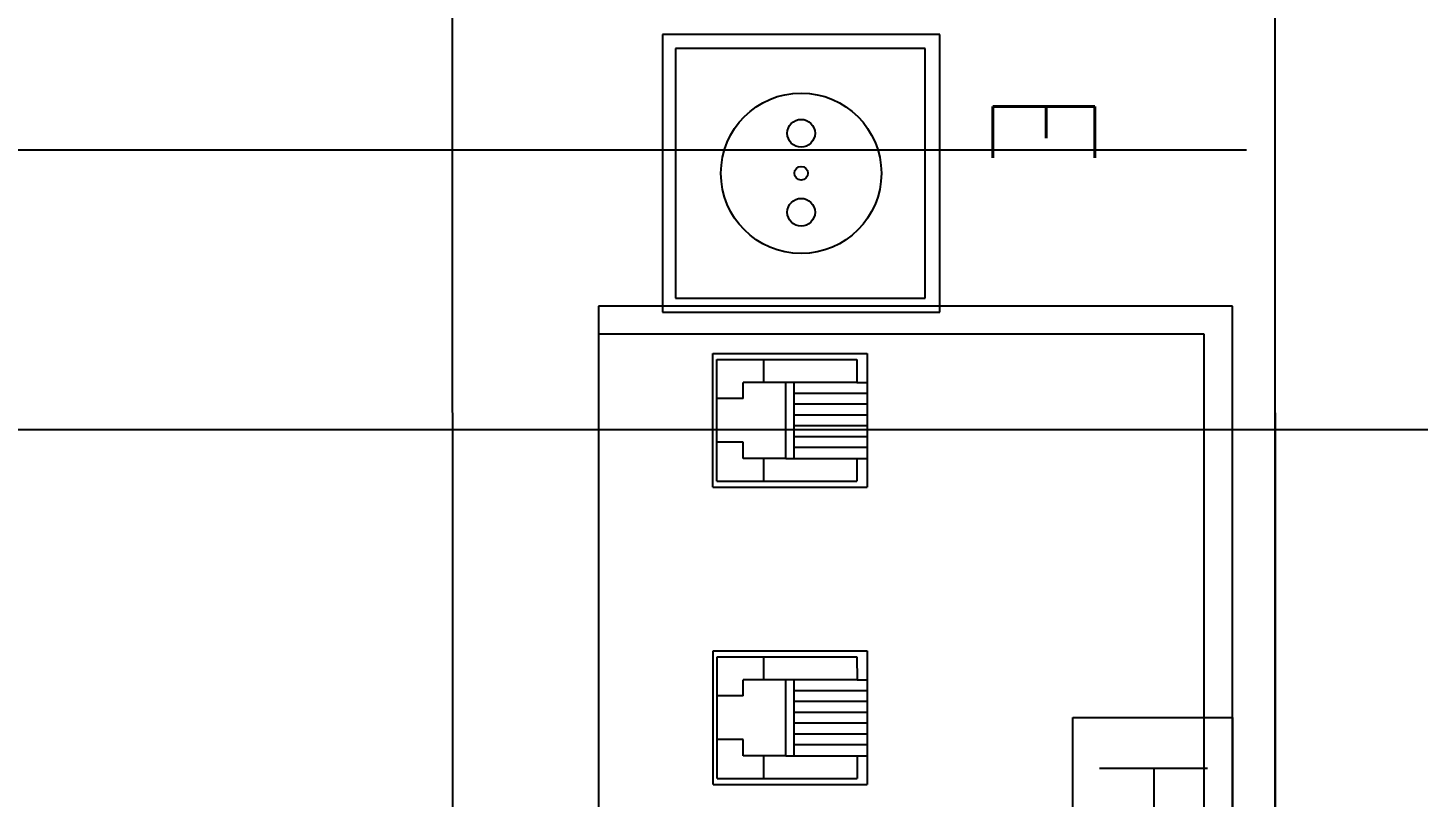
# Model space of a CAD drawing. Header units: inches. Extents: x 567429 to 582707, y 126347 to 133675.
# Drawn here: x 578982 to 579080.7, y 129253.8 to 129308.5 of the extents above; entities that cross this region are included whole.
import ezdxf

# ---------------------------------------------------------------- set-up
doc = ezdxf.new("R2010")
doc.units = ezdxf.units.IN
doc.header["$MEASUREMENT"] = 0
for name, color, linetype in [('BORD', 3, 'Continuous'), ('FIRE WIRE', 4, 'Continuous'), ('mobl', 11, 'Continuous'), ('wall kanaf', 4, 'Continuous')]:
    doc.layers.add(name, color=color, linetype=linetype)
doc.styles.add('ROMANS', font='romans.shx')
doc.linetypes.add('ZIGZAG', pattern='A,0.0001,-0.2,[131,ltypeshp.shx,S=0.2,R=0,X=-0.2,Y=0],-0.4,[131,ltypeshp.shx,S=0.2,R=180,X=0.2,Y=0],-0.2', length=0.8001)

# ---------------------------------------------------------------- blocks, each defined once
blk = doc.blocks.new('BOARD2')
at = {"layer": 'BORD', "color": 4}
for p, q in [((-163.07, 0), (163.07, 0)), ((163.07, -61.63), (-163.07, -61.63))]:
    blk.add_line(p, q, dxfattribs=at)
at = {"layer": 'BORD'}
for p, q in [((50.1, -15.16), (50.1, -3.2)), ((50.1, -3.2), (127.25, -3.2)), ((53.93, -5.07), (53.93, -13.15)), ((127.25, -15.16), (50.1, -15.16)), ((-1.07, -25.11), (-1.07, -45.9)), ((19.72, -25.11), (-1.07, -25.11)), ((19.72, -45.9), (19.72, -25.11)), ((-0.03, -26.22), (-0.03, -44.93)), ((18.68, -26.22), (-0.03, -26.22)), ((18.68, -44.93), (18.68, -26.22)), ((22.82, -30.56), (32.85, -30.56)), ((22.82, -42.12), (22.82, -30.56)), ((24.99, -31.33), (24.99, -30.56)), ((30.7, -31.33), (30.7, -30.56)), ((32.85, -42.12), (32.85, -30.56)), ((45.1, -30.56), (55.13, -30.56)), ((45.1, -42.12), (45.1, -30.56)), ((47.27, -31.33), (47.27, -30.56)), ((52.98, -31.33), (52.98, -30.56)), ((55.13, -42.12), (55.13, -30.56)), ((23.28, -41.82), (23.28, -31.33)), ((23.28, -31.33), (24.99, -31.33)), ((24.99, -31.33), (24.99, -39.86)), ((30.7, -31.33), (32.39, -31.33)), ((30.7, -36.67), (30.7, -31.33)), ((32.39, -41.82), (32.39, -31.33)), ((45.56, -41.82), (45.56, -31.33)), ((45.56, -31.33), (47.27, -31.33)), ((47.27, -31.33), (47.27, -39.86)), ((52.98, -31.33), (54.67, -31.33)), ((52.98, -36.67), (52.98, -31.33)), ((54.67, -41.82), (54.67, -31.33)), ((24.99, -36.06), (30.7, -36.06)), ((47.27, -36.06), (52.98, -36.06)), ((30.7, -36.67), (24.99, -36.67)), ((30.7, -36.67), (30.7, -39.86)), ((52.98, -36.67), (47.27, -36.67)), ((52.98, -36.67), (52.98, -39.86)), ((24.99, -38.32), (23.28, -38.32)), ((32.39, -38.32), (30.7, -38.32)), ((47.27, -38.32), (45.56, -38.32)), ((54.67, -38.32), (52.98, -38.32)), ((26.2, -39.86), (24.99, -39.86)), ((26.2, -39.86), (26.2, -41.82)), ((30.7, -39.86), (29.47, -39.86)), ((29.47, -39.86), (29.47, -41.82)), ((48.48, -39.86), (47.27, -39.86)), ((48.48, -39.86), (48.48, -41.82)), ((52.98, -39.86), (51.75, -39.86)), ((32.85, -42.12), (22.82, -42.12)), ((32.39, -41.82), (23.28, -41.82)), ((55.13, -42.12), (45.1, -42.12)), ((54.67, -41.82), (45.56, -41.82)), ((-0.03, -44.93), (18.68, -44.93)), ((-1.07, -45.9), (19.72, -45.9))]:
    blk.add_line(p, q, dxfattribs=at)
at = {"layer": 'BORD', "color": 3}
blk.add_line((53.93, -9.08), (122.17, -9.08), dxfattribs=at)
at = {"layer": 'BORD', "color": 30}
for p, q in [((25.8, -36.06), (25.8, -30.56)), ((26.61, -36.06), (26.61, -30.56)), ((27.42, -36.06), (27.42, -30.56)), ((28.23, -36.06), (28.23, -30.56)), ((29.04, -36.06), (29.04, -30.56)), ((29.85, -36.06), (29.85, -30.56)), ((48.08, -36.06), (48.08, -30.56)), ((48.89, -36.06), (48.89, -30.56)), ((49.7, -36.06), (49.7, -30.56)), ((50.51, -36.06), (50.51, -30.56)), ((51.32, -36.06), (51.32, -30.56)), ((52.13, -36.06), (52.13, -30.56))]:
    blk.add_line(p, q, dxfattribs=at)
at = {"layer": 'BORD', "ltscale": 200}
blk.add_line((51.75, -39.86), (51.75, -41.82), dxfattribs=at)
at = {"layer": 'BORD', "color": 30}
for radius in [6.01, 0.509]:
    blk.add_circle((9.32, -35.51), radius, dxfattribs=at)
at = {"layer": 'BORD', "color": 2}
for centre in [(6.32, -35.51), (12.24, -35.51)]:
    blk.add_circle(centre, 1.04, dxfattribs=at)
at = {"layer": 'BORD', "color": 2, "style": 'ROMANS', "width": 0.9}
blk.add_text('E', height=7.66, dxfattribs=at).set_placement((3.15, -21.15))

msp = doc.modelspace()

# ---------------------------------------------------------------- linework, layer by layer
at = {"layer": 'FIRE WIRE'}
msp.add_line((579397.381, 129279.912), (578909.386, 129279.912), dxfattribs=at)
at = {"layer": 'mobl', "color": 15, "linetype": 'ZIGZAG', "ltscale": 20}
msp.add_line((578808.986, 129299.789), (579068.486, 129299.789), dxfattribs=at)
at = {"layer": 'mobl', "color": 15}
for p, q in [((579067.486, 129288.703), (579022.486, 129288.703)), ((579022.486, 129288.703), (579022.486, 129243.703)), ((579067.486, 129243.703), (579067.486, 129288.703)), ((579065.486, 129286.703), (579022.486, 129286.703)), ((579065.486, 129245.703), (579065.486, 129286.703))]:
    msp.add_line(p, q, dxfattribs=at)
at = {"layer": 'wall kanaf', "color": 15, "lineweight": 20, "ltscale": 0.1}
msp.add_line((579070.486, 129535.289), (579070.486, 129082.789), dxfattribs=at)

# ---------------------------------------------------------------- block references
at = {"layer": 'BORD', "ltscale": 5, "xscale": 0.947301618010808, "yscale": 0.947301618010808, "zscale": 0.947301618010808, "rotation": 270.0091431634974}
msp.add_blockref('BOARD2', (579070.511, 129306.963), dxfattribs=at)

doc.saveas('drawing.dxf')
